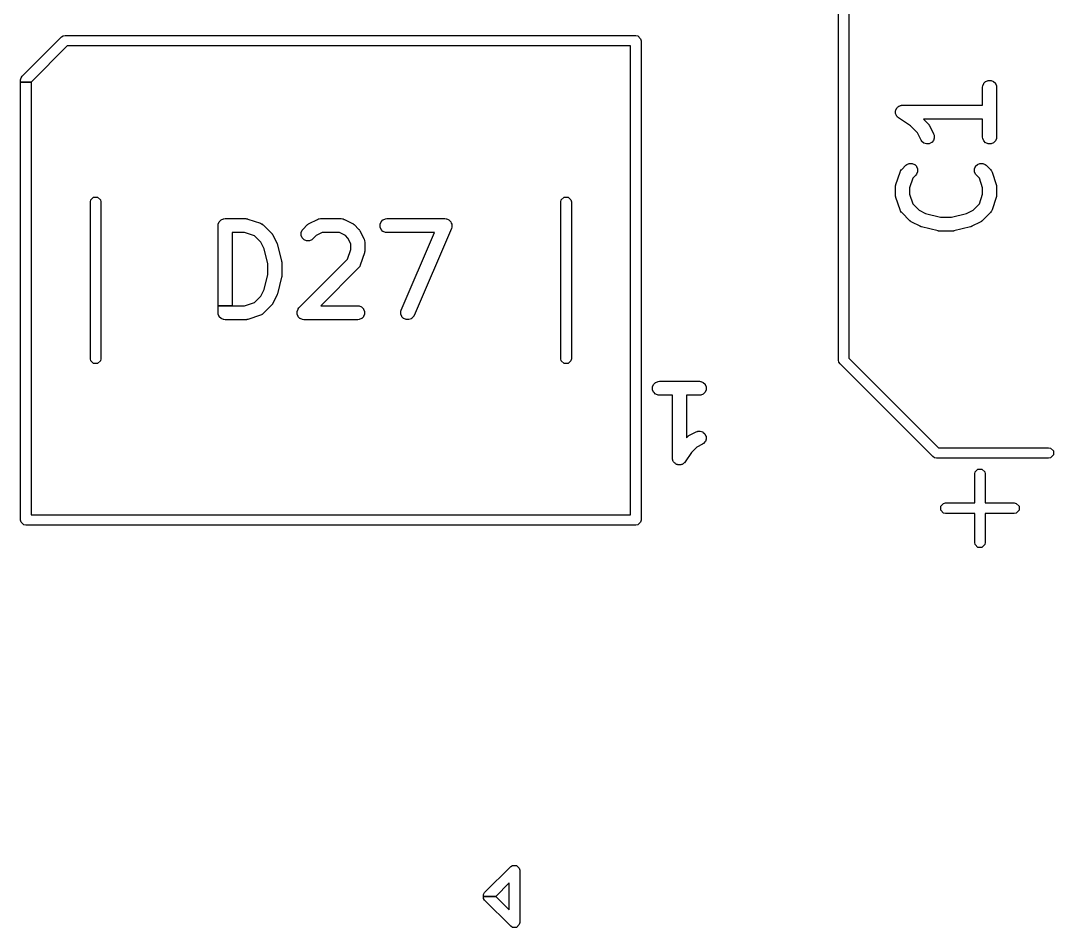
# Model space of a CAD drawing. Header units: millimetres. Extents: x 73 to 173, y -160 to -92.
# Drawn here: x 97.49 to 109.34, y -124.17 to -113.76 of the extents above; entities that cross this region are included whole.
import ezdxf

# ---------------------------------------------------------------- set-up
doc = ezdxf.new("R2010")
doc.units = ezdxf.units.MM
doc.layers.add('F.Silkscreen', color=41, linetype='CONTINUOUS', true_color=0xf2eda1)

msp = doc.modelspace()

# ---------------------------------------------------------------- linework, layer by layer
at = {"layer": 'F.Silkscreen', "linetype": 'CONTINUOUS'}
for p, q in [((106.8754, -117.659563), (106.8754, -111.904)), ((106.9954, -111.964), (106.9954, -117.63471)), ((97.506574, -114.401574), (97.956574, -113.951574)), ((97.956574, -113.951574), (97.976039, -113.938567)), ((97.976039, -113.938567), (97.999, -113.934)), ((97.999, -113.934), (104.549, -113.934)), ((104.549, -113.934), (104.571961, -113.938567)), ((104.571961, -113.938567), (104.604433, -113.971039)), ((104.604433, -113.971039), (104.609, -113.994)), ((104.609, -113.994), (104.609, -119.494)), ((98.023852, -114.054), (97.609, -114.468852)), ((104.489, -114.054), (98.023852, -114.054)), ((104.489, -119.434), (104.489, -114.054)), ((97.489, -114.444), (97.493567, -114.421039)), ((97.489, -114.468852), (97.489, -114.444)), ((97.489, -119.494), (97.489, -114.468852)), ((97.489, -114.468852), (97.609, -114.468852)), ((97.609, -114.468852), (97.489, -114.468852)), ((97.493567, -114.421039), (97.506574, -114.401574)), ((97.609, -114.468852), (97.609, -119.434)), ((108.531041, -114.51174), (108.54224, -114.484704)), ((108.54224, -114.484704), (108.543323, -114.483081)), ((108.543323, -114.483081), (108.564015, -114.462389)), ((108.564015, -114.462389), (108.565638, -114.461306)), ((108.565638, -114.461306), (108.592674, -114.450107)), ((108.592674, -114.450107), (108.594587, -114.449726)), ((108.594587, -114.449726), (108.623851, -114.449726)), ((108.623851, -114.449726), (108.625764, -114.450107)), ((108.625764, -114.450107), (108.6528, -114.461306)), ((108.6528, -114.461306), (108.654423, -114.462389)), ((108.654423, -114.462389), (108.675115, -114.483081)), ((108.675115, -114.483081), (108.676198, -114.484704)), ((108.676198, -114.484704), (108.687397, -114.51174)), ((108.529219, -114.528285), (108.529243, -114.527795)), ((108.529219, -114.733999), (108.529219, -114.528285)), ((108.529243, -114.527795), (108.530684, -114.513163)), ((108.530684, -114.513163), (108.531041, -114.51174)), ((108.687397, -114.51174), (108.687754, -114.513163)), ((108.687754, -114.513163), (108.689195, -114.527795)), ((108.689195, -114.527795), (108.689219, -114.528285)), ((108.689219, -114.528285), (108.689219, -115.099713)), ((107.529314, -114.813108), (107.53066, -114.806303)), ((107.529316, -114.815059), (107.529314, -114.813108)), ((107.53066, -114.821778), (107.529316, -114.815059)), ((107.53066, -114.799367), (107.531041, -114.797454)), ((107.53066, -114.806303), (107.53066, -114.799367)), ((107.53066, -114.828631), (107.53066, -114.821778)), ((107.53104, -114.830544), (107.53066, -114.828631)), ((107.533694, -114.836953), (107.53104, -114.830544)), ((107.531041, -114.797454), (107.533662, -114.791124)), ((107.533662, -114.791124), (107.534993, -114.7844)), ((107.535055, -114.843753), (107.533694, -114.836953)), ((107.534993, -114.7844), (107.535738, -114.782597)), ((107.535803, -114.845554), (107.535055, -114.843753)), ((107.535738, -114.782597), (107.539584, -114.776826)), ((107.539584, -114.776826), (107.54224, -114.770417)), ((107.54224, -114.770417), (107.543323, -114.768796)), ((107.543323, -114.768796), (107.548168, -114.76395)), ((107.548168, -114.76395), (107.551971, -114.758247)), ((107.551971, -114.758247), (107.553348, -114.756867)), ((107.553348, -114.756867), (107.559111, -114.753006)), ((107.559111, -114.753006), (107.564016, -114.748103)), ((107.564016, -114.748103), (107.565637, -114.74702)), ((107.565637, -114.74702), (107.571966, -114.744397)), ((107.571966, -114.744397), (107.577664, -114.740583)), ((107.577664, -114.740583), (107.579465, -114.739835)), ((107.579465, -114.739835), (107.586263, -114.738474)), ((107.586263, -114.738474), (107.592674, -114.73582)), ((107.592674, -114.73582), (107.594097, -114.735464)), ((107.594097, -114.735464), (107.608573, -114.734038)), ((107.608573, -114.734038), (107.608578, -114.73409)), ((107.608578, -114.73409), (107.608702, -114.73409)), ((107.608696, -114.734026), (107.608749, -114.734021)), ((107.608702, -114.73409), (107.608696, -114.734026)), ((107.608749, -114.734021), (107.609219, -114.733999)), ((107.609219, -114.733999), (108.529219, -114.733999)), ((107.539617, -114.85125), (107.535803, -114.845554)), ((107.54224, -114.857581), (107.539617, -114.85125)), ((107.543323, -114.859203), (107.54224, -114.857581)), ((107.54823, -114.86411), (107.543323, -114.859203)), ((107.552087, -114.869869), (107.54823, -114.86411)), ((107.553073, -114.870955), (107.552087, -114.869869)), ((107.564331, -114.880175), (107.553073, -114.870955)), ((107.564368, -114.880129), (107.564331, -114.880175)), ((107.564461, -114.880191), (107.564368, -114.880129)), ((107.564417, -114.880246), (107.564461, -114.880191)), ((107.56446, -114.880281), (107.564417, -114.880246)), ((107.564843, -114.880563), (107.56446, -114.880281)), ((107.701104, -114.971403), (107.564843, -114.880563)), ((108.529219, -114.893999), (107.849976, -114.893999)), ((107.849976, -114.893999), (107.903883, -114.947906)), ((107.903883, -114.947906), (107.904212, -114.94827)), ((107.904212, -114.94827), (107.908664, -114.953694)), ((107.908664, -114.953694), (107.909841, -114.954715)), ((107.909841, -114.954715), (107.910795, -114.955827)), ((107.910795, -114.955827), (107.912046, -114.957814)), ((107.912046, -114.957814), (107.91354, -114.959635)), ((107.91354, -114.959635), (107.914295, -114.960895)), ((107.914295, -114.960895), (107.914891, -114.962335)), ((107.914891, -114.962335), (107.918627, -114.96827)), ((108.529219, -115.099713), (108.529219, -114.893999)), ((107.781567, -115.051866), (107.701104, -114.971403)), ((107.823379, -115.13549), (107.781567, -115.051866)), ((107.918627, -114.96827), (107.918868, -114.968698)), ((107.918868, -114.968698), (107.966487, -115.063936)), ((107.966487, -115.063936), (107.966685, -115.064385)), ((107.966685, -115.064385), (107.97194, -115.078116)), ((107.97194, -115.078116), (107.972257, -115.079549)), ((107.972257, -115.079549), (107.974331, -115.108739)), ((107.823619, -115.135917), (107.823379, -115.13549)), ((107.831451, -115.14836), (107.823619, -115.135917)), ((107.832407, -115.149474), (107.831451, -115.14836)), ((107.854515, -115.168647), (107.832407, -115.149474)), ((107.85621, -115.169613), (107.854515, -115.168647)), ((107.883971, -115.178867), (107.85621, -115.169613)), ((107.885906, -115.179111), (107.883971, -115.178867)), ((107.915096, -115.177037), (107.885906, -115.179111)), ((107.916978, -115.176522), (107.915096, -115.177037)), ((107.943153, -115.163434), (107.916978, -115.176522)), ((107.944694, -115.162238), (107.943153, -115.163434)), ((107.963867, -115.140131), (107.944694, -115.162238)), ((107.964833, -115.138436), (107.963867, -115.140131)), ((107.974087, -115.110674), (107.964833, -115.138436)), ((107.974331, -115.108739), (107.974087, -115.110674)), ((108.529243, -115.100203), (108.529219, -115.099713)), ((108.530684, -115.114835), (108.529243, -115.100203)), ((108.531041, -115.116258), (108.530684, -115.114835)), ((108.54224, -115.143294), (108.531041, -115.116258)), ((108.543323, -115.144917), (108.54224, -115.143294)), ((108.564015, -115.165609), (108.543323, -115.144917)), ((108.565638, -115.166692), (108.564015, -115.165609)), ((108.592674, -115.177891), (108.565638, -115.166692)), ((108.594587, -115.178272), (108.592674, -115.177891)), ((108.623851, -115.178272), (108.594587, -115.178272)), ((108.625764, -115.177891), (108.623851, -115.178272)), ((108.6528, -115.166692), (108.625764, -115.177891)), ((108.654423, -115.165609), (108.6528, -115.166692)), ((108.675115, -115.144917), (108.654423, -115.165609)), ((108.676198, -115.143294), (108.675115, -115.144917)), ((108.687397, -115.116258), (108.676198, -115.143294)), ((108.687754, -115.114835), (108.687397, -115.116258)), ((108.689195, -115.100203), (108.687754, -115.114835)), ((108.689219, -115.099713), (108.689195, -115.100203)), ((107.600269, -115.471716), (107.647888, -115.424097)), ((107.647888, -115.424097), (107.648252, -115.423768)), ((107.648252, -115.423768), (107.659617, -115.414441)), ((107.659617, -115.414441), (107.660876, -115.413687)), ((107.660876, -115.413687), (107.687912, -115.402488)), ((107.687912, -115.402488), (107.689825, -115.402107)), ((107.689825, -115.402107), (107.719088, -115.402107)), ((107.719088, -115.402107), (107.721001, -115.402488)), ((107.721001, -115.402488), (107.748037, -115.413687)), ((107.748037, -115.413687), (107.74966, -115.41477)), ((107.74966, -115.41477), (107.770353, -115.435463)), ((107.770353, -115.435463), (107.771436, -115.437086)), ((108.447, -115.437086), (108.448083, -115.435463)), ((108.448083, -115.435463), (108.468776, -115.41477)), ((108.468776, -115.41477), (108.470399, -115.413687)), ((108.470399, -115.413687), (108.497435, -115.402488)), ((108.497435, -115.402488), (108.499348, -115.402107)), ((108.499348, -115.402107), (108.528611, -115.402107)), ((108.528611, -115.402107), (108.530524, -115.402488)), ((108.530524, -115.402488), (108.55756, -115.413686)), ((108.55756, -115.413686), (108.558819, -115.41444)), ((108.558819, -115.41444), (108.570184, -115.423767)), ((108.570184, -115.423767), (108.570547, -115.424096)), ((108.570547, -115.424096), (108.618167, -115.471715)), ((107.533325, -115.645844), (107.580944, -115.502987)), ((107.580944, -115.502987), (107.581121, -115.50253)), ((107.581121, -115.50253), (107.587115, -115.489105)), ((107.587115, -115.489105), (107.587903, -115.487868)), ((107.587903, -115.487868), (107.589137, -115.486444)), ((107.589137, -115.486444), (107.589859, -115.484703)), ((107.589859, -115.484703), (107.590613, -115.483445)), ((107.590613, -115.483445), (107.59994, -115.47208)), ((107.59994, -115.47208), (107.600269, -115.471716)), ((107.761025, -115.537235), (107.726759, -115.571499)), ((107.761355, -115.536871), (107.761025, -115.537235)), ((107.770682, -115.525506), (107.761355, -115.536871)), ((107.771436, -115.524247), (107.770682, -115.525506)), ((107.771436, -115.437086), (107.782635, -115.464122)), ((107.782635, -115.497211), (107.771436, -115.524247)), ((107.782635, -115.464122), (107.783016, -115.466035)), ((107.783016, -115.495298), (107.782635, -115.497211)), ((107.783016, -115.466035), (107.783016, -115.495298)), ((108.435421, -115.466035), (108.435802, -115.464122)), ((108.435421, -115.495298), (108.435421, -115.466035)), ((108.435802, -115.497211), (108.435421, -115.495298)), ((108.435802, -115.464122), (108.447, -115.437086)), ((108.447001, -115.524247), (108.435802, -115.497211)), ((108.447755, -115.525506), (108.447001, -115.524247)), ((108.457083, -115.536872), (108.447755, -115.525506)), ((108.457413, -115.537236), (108.457083, -115.536872)), ((108.491678, -115.5715), (108.457413, -115.537236)), ((108.618167, -115.471715), (108.618497, -115.472079)), ((108.618497, -115.472079), (108.627825, -115.483445)), ((108.627825, -115.483445), (108.62858, -115.484704)), ((108.62858, -115.484704), (108.6293, -115.486443)), ((108.6293, -115.486443), (108.630534, -115.487866)), ((108.630534, -115.487866), (108.631323, -115.489104)), ((108.631323, -115.489104), (108.637317, -115.50253)), ((108.637317, -115.50253), (108.637494, -115.502987)), ((108.637494, -115.502987), (108.685113, -115.645843)), ((107.529219, -115.671142), (107.529243, -115.670652)), ((107.529219, -115.76638), (107.529219, -115.671142)), ((107.529243, -115.670652), (107.52993, -115.663664)), ((107.529821, -115.662116), (107.529932, -115.660655)), ((107.52993, -115.663664), (107.529821, -115.662116)), ((107.529932, -115.660655), (107.530452, -115.658362)), ((107.530452, -115.658362), (107.530684, -115.656019)), ((107.530684, -115.656019), (107.53104, -115.654598)), ((107.53104, -115.654598), (107.531637, -115.653154)), ((107.531637, -115.653154), (107.533193, -115.646316)), ((107.533193, -115.646316), (107.533325, -115.645844)), ((107.726759, -115.571499), (107.689219, -115.684121)), ((108.529219, -115.684122), (108.491678, -115.5715)), ((108.685113, -115.645843), (108.685246, -115.646316)), ((108.685246, -115.646316), (108.6868, -115.653156)), ((108.6868, -115.653156), (108.687397, -115.654595)), ((108.687397, -115.654595), (108.687754, -115.65602)), ((108.687754, -115.65602), (108.687984, -115.658364)), ((108.687984, -115.658364), (108.688505, -115.660652)), ((108.688505, -115.660652), (108.688617, -115.662117)), ((108.688617, -115.662117), (108.688506, -115.663665)), ((108.688506, -115.663665), (108.689195, -115.670652)), ((108.689195, -115.670652), (108.689219, -115.671142)), ((108.689219, -115.671142), (108.689219, -115.76638)), ((98.293567, -115.821039), (98.326039, -115.788567)), ((98.326039, -115.788567), (98.371961, -115.788567)), ((98.371961, -115.788567), (98.404433, -115.821039)), ((103.693567, -115.821039), (103.726039, -115.788567)), ((103.726039, -115.788567), (103.771961, -115.788567)), ((103.771961, -115.788567), (103.804433, -115.821039)), ((107.529243, -115.76687), (107.529219, -115.76638)), ((107.52993, -115.773856), (107.529243, -115.76687)), ((107.529821, -115.775406), (107.52993, -115.773856)), ((107.529932, -115.776868), (107.529821, -115.775406)), ((107.530452, -115.77916), (107.529932, -115.776868)), ((107.530684, -115.781503), (107.530452, -115.77916)), ((107.53104, -115.782925), (107.530684, -115.781503)), ((107.531637, -115.784369), (107.53104, -115.782925)), ((107.533193, -115.791206), (107.531637, -115.784369)), ((107.533325, -115.791678), (107.533193, -115.791206)), ((107.580944, -115.934535), (107.533325, -115.791678)), ((107.689219, -115.684121), (107.689219, -115.753399)), ((107.689219, -115.753399), (107.726759, -115.86602)), ((108.491679, -115.866018), (108.529219, -115.753399)), ((108.529219, -115.753399), (108.529219, -115.684122)), ((108.685113, -115.791679), (108.637494, -115.934535)), ((108.685246, -115.791206), (108.685113, -115.791679)), ((108.6868, -115.784366), (108.685246, -115.791206)), ((108.687397, -115.782928), (108.6868, -115.784366)), ((108.687754, -115.781501), (108.687397, -115.782928)), ((108.687984, -115.779157), (108.687754, -115.781501)), ((108.688505, -115.77687), (108.687984, -115.779157)), ((108.688617, -115.775405), (108.688505, -115.77687)), ((108.689195, -115.76687), (108.688506, -115.773855)), ((108.688506, -115.773855), (108.688617, -115.775405)), ((108.689219, -115.76638), (108.689195, -115.76687)), ((98.289, -115.844), (98.293567, -115.821039)), ((98.289, -117.644), (98.289, -115.844)), ((98.404433, -115.821039), (98.409, -115.844)), ((98.409, -115.844), (98.409, -117.644)), ((103.689, -115.844), (103.693567, -115.821039)), ((103.689, -117.644), (103.689, -115.844)), ((103.804433, -115.821039), (103.809, -115.844)), ((103.809, -115.844), (103.809, -117.644)), ((107.726759, -115.86602), (107.799466, -115.938727)), ((108.41897, -115.938727), (108.491679, -115.866018)), ((107.581121, -115.934992), (107.580944, -115.934535)), ((107.587115, -115.948417), (107.581121, -115.934992)), ((107.587904, -115.949655), (107.587115, -115.948417)), ((107.589137, -115.951076), (107.587904, -115.949655)), ((107.589859, -115.952819), (107.589137, -115.951076)), ((107.590613, -115.954077), (107.589859, -115.952819)), ((107.59994, -115.965442), (107.590613, -115.954077)), ((107.600269, -115.965806), (107.59994, -115.965442)), ((107.695507, -116.061044), (107.600269, -115.965806)), ((107.799466, -115.938727), (107.875232, -115.97661)), ((107.875232, -115.97661), (108.047641, -116.019713)), ((108.047641, -116.019713), (108.170796, -116.019713)), ((108.170796, -116.019713), (108.343203, -115.97661)), ((108.343203, -115.97661), (108.41897, -115.938727)), ((108.618169, -115.965806), (108.52293, -116.061044)), ((108.618498, -115.965442), (108.618169, -115.965806)), ((108.627826, -115.954077), (108.618498, -115.965442)), ((108.628581, -115.952817), (108.627826, -115.954077)), ((108.629301, -115.951076), (108.628581, -115.952817)), ((108.630533, -115.949657), (108.629301, -115.951076)), ((108.631323, -115.948418), (108.630533, -115.949657)), ((108.637317, -115.934992), (108.631323, -115.948418)), ((108.637494, -115.934535), (108.637317, -115.934992)), ((99.754714, -116.115992), (99.754738, -116.115502)), ((99.754714, -117.035992), (99.754714, -116.115992)), ((99.754738, -116.115502), (99.756179, -116.10087)), ((99.756179, -116.10087), (99.756536, -116.099447)), ((99.756536, -116.099447), (99.767735, -116.072411)), ((99.767735, -116.072411), (99.768818, -116.070788)), ((99.768818, -116.070788), (99.78951, -116.050096)), ((99.78951, -116.050096), (99.791133, -116.049013)), ((99.791133, -116.049013), (99.818169, -116.037814)), ((99.818169, -116.037814), (99.819592, -116.037457)), ((99.819592, -116.037457), (99.834224, -116.036016)), ((99.834224, -116.036016), (99.834714, -116.035992)), ((99.834714, -116.035992), (100.072809, -116.035992)), ((100.072809, -116.035992), (100.073299, -116.036016)), ((100.073299, -116.036016), (100.080285, -116.036703)), ((100.080285, -116.036703), (100.081835, -116.036594)), ((100.081835, -116.036594), (100.083297, -116.036705)), ((100.083297, -116.036705), (100.085589, -116.037225)), ((100.085589, -116.037225), (100.087932, -116.037457)), ((100.087932, -116.037457), (100.089354, -116.037813)), ((100.089354, -116.037813), (100.090798, -116.03841)), ((100.090798, -116.03841), (100.097635, -116.039966)), ((100.097635, -116.039966), (100.098107, -116.040098)), ((100.098107, -116.040098), (100.240964, -116.087717)), ((100.240964, -116.087717), (100.241421, -116.087894)), ((100.241421, -116.087894), (100.254846, -116.093888)), ((100.254846, -116.093888), (100.256084, -116.094677)), ((100.256084, -116.094677), (100.257505, -116.09591)), ((100.257505, -116.09591), (100.259248, -116.096632)), ((100.259248, -116.096632), (100.260506, -116.097386)), ((100.260506, -116.097386), (100.271871, -116.106713)), ((100.271871, -116.106713), (100.272235, -116.107042)), ((100.272235, -116.107042), (100.367473, -116.20228)), ((100.730526, -116.154661), (100.778145, -116.107042)), ((100.778145, -116.107042), (100.778509, -116.106713)), ((100.778509, -116.106713), (100.783932, -116.102261)), ((100.783932, -116.102261), (100.784954, -116.101084)), ((100.784954, -116.101084), (100.786066, -116.10013)), ((100.786066, -116.10013), (100.788058, -116.098875)), ((100.788058, -116.098875), (100.789874, -116.097386)), ((100.789874, -116.097386), (100.79113, -116.096633)), ((100.79113, -116.096633), (100.792564, -116.096037)), ((100.792564, -116.096037), (100.79851, -116.092297)), ((100.79851, -116.092297), (100.798937, -116.092057)), ((100.798937, -116.092057), (100.894175, -116.044438)), ((100.894175, -116.044438), (100.894624, -116.04424)), ((100.894624, -116.04424), (100.908355, -116.038985)), ((100.908355, -116.038985), (100.909786, -116.038668)), ((100.909786, -116.038668), (100.911666, -116.038533)), ((100.911666, -116.038533), (100.913408, -116.037813)), ((100.913408, -116.037813), (100.91483, -116.037457)), ((100.91483, -116.037457), (100.929462, -116.036016)), ((100.929462, -116.036016), (100.929952, -116.035992)), ((100.929952, -116.035992), (101.168047, -116.035992)), ((101.168047, -116.035992), (101.168537, -116.036016)), ((101.168537, -116.036016), (101.183169, -116.037457)), ((101.183169, -116.037457), (101.184592, -116.037814)), ((101.184592, -116.037814), (101.186331, -116.038534)), ((101.186331, -116.038534), (101.18821, -116.038668)), ((101.18821, -116.038668), (101.189643, -116.038985)), ((101.189643, -116.038985), (101.203375, -116.04424)), ((101.203375, -116.04424), (101.203824, -116.044438)), ((101.203824, -116.044438), (101.299062, -116.092057)), ((101.299062, -116.092057), (101.299489, -116.092297)), ((101.299489, -116.092297), (101.30543, -116.096035)), ((101.30543, -116.096035), (101.306868, -116.096632)), ((101.306868, -116.096632), (101.308126, -116.097387)), ((101.308126, -116.097387), (101.309936, -116.098873)), ((101.309936, -116.098873), (101.311932, -116.100129)), ((101.311932, -116.100129), (101.313047, -116.101085)), ((101.313047, -116.101085), (101.31407, -116.102265)), ((101.31407, -116.102265), (101.31949, -116.106713)), ((101.31949, -116.106713), (101.319854, -116.107042)), ((101.319854, -116.107042), (101.367473, -116.154661)), ((101.613298, -116.10136), (101.613679, -116.099447)), ((101.613298, -116.130624), (101.613298, -116.10136)), ((101.613679, -116.132537), (101.613298, -116.130624)), ((101.613679, -116.099447), (101.624878, -116.072411)), ((101.624878, -116.159573), (101.613679, -116.132537)), ((101.624878, -116.072411), (101.625961, -116.070788)), ((101.625961, -116.070788), (101.646653, -116.050096)), ((101.646653, -116.050096), (101.648276, -116.049013)), ((101.648276, -116.049013), (101.675312, -116.037814)), ((101.675312, -116.037814), (101.676735, -116.037457)), ((101.676735, -116.037457), (101.691367, -116.036016)), ((101.691367, -116.036016), (101.691857, -116.035992)), ((101.691857, -116.035992), (102.358523, -116.035992)), ((102.432055, -116.147506), (102.003484, -117.147506)), ((102.358523, -116.035992), (102.359013, -116.036016)), ((102.359013, -116.036016), (102.373645, -116.037457)), ((102.373645, -116.037457), (102.375067, -116.037813)), ((102.375067, -116.037813), (102.375096, -116.037825)), ((102.375096, -116.037825), (102.37602, -116.038021)), ((102.37602, -116.038021), (102.389026, -116.043595)), ((102.389026, -116.043595), (102.402105, -116.049013)), ((102.402105, -116.049013), (102.402888, -116.049536)), ((102.402888, -116.049536), (102.402923, -116.049551)), ((102.402923, -116.049551), (102.403336, -116.049835)), ((102.403336, -116.049835), (102.403727, -116.050096)), ((102.403727, -116.050096), (102.403751, -116.05012)), ((102.403751, -116.05012), (102.404526, -116.050653)), ((102.404526, -116.050653), (102.414378, -116.060748)), ((102.414378, -116.060748), (102.414379, -116.060748)), ((102.414379, -116.060748), (102.424419, -116.070788)), ((102.424419, -116.070788), (102.424943, -116.071574)), ((102.424943, -116.071574), (102.424965, -116.071596)), ((102.424965, -116.071596), (102.425224, -116.071994)), ((102.425224, -116.071994), (102.425503, -116.072412)), ((102.425503, -116.072412), (102.425515, -116.072441)), ((102.425515, -116.072441), (102.426029, -116.073231)), ((102.426029, -116.073231), (102.431296, -116.086399)), ((102.431296, -116.086399), (102.436701, -116.099447)), ((102.432226, -116.147046), (102.432055, -116.147506)), ((102.436665, -116.13303), (102.432226, -116.147046)), ((102.436898, -116.131574), (102.436665, -116.13303)), ((102.436701, -116.099447), (102.436884, -116.10037)), ((102.436884, -116.10037), (102.436898, -116.100403)), ((102.436898, -116.100403), (102.436993, -116.100917)), ((102.437082, -116.130624), (102.436898, -116.131543)), ((102.436898, -116.131543), (102.436898, -116.131574)), ((102.436993, -116.100917), (102.437082, -116.10136)), ((102.437082, -116.10136), (102.437082, -116.10139)), ((102.437082, -116.10139), (102.437255, -116.102319)), ((102.437255, -116.102319), (102.437082, -116.116499)), ((102.437082, -116.116499), (102.437082, -116.130624)), ((107.695871, -116.061373), (107.695507, -116.061044)), ((107.701295, -116.065825), (107.695871, -116.061373)), ((107.702316, -116.067002), (107.701295, -116.065825)), ((107.703428, -116.067956), (107.702316, -116.067002)), ((107.705415, -116.069207), (107.703428, -116.067956)), ((107.707236, -116.070701), (107.705415, -116.069207)), ((107.708496, -116.071456), (107.707236, -116.070701)), ((107.709936, -116.072052), (107.708496, -116.071456)), ((107.715871, -116.075788), (107.709936, -116.072052)), ((107.716299, -116.076029), (107.715871, -116.075788)), ((107.811537, -116.123648), (107.716299, -116.076029)), ((107.811986, -116.123846), (107.811537, -116.123648)), ((107.812572, -116.12407), (107.811986, -116.123846)), ((107.813596, -116.124617), (107.812572, -116.12407)), ((107.819685, -116.126792), (107.813596, -116.124617)), ((107.825717, -116.129101), (107.819685, -116.126792)), ((107.82685, -116.129352), (107.825717, -116.129101)), ((107.827441, -116.129563), (107.82685, -116.129352)), ((107.827911, -116.129706), (107.827441, -116.129563)), ((108.018387, -116.177325), (107.827911, -116.129706)), ((108.390526, -116.129706), (108.20005, -116.177325)), ((108.390997, -116.129563), (108.390526, -116.129706)), ((108.391588, -116.129351), (108.390997, -116.129563)), ((108.39272, -116.129101), (108.391588, -116.129351)), ((108.398756, -116.12679), (108.39272, -116.129101)), ((108.404841, -116.124617), (108.398756, -116.12679)), ((108.405864, -116.124069), (108.404841, -116.124617)), ((108.406449, -116.123846), (108.405864, -116.124069)), ((108.4069, -116.123648), (108.406449, -116.123846)), ((108.502138, -116.076029), (108.4069, -116.123648)), ((108.502566, -116.075788), (108.502138, -116.076029)), ((108.508503, -116.072049), (108.502566, -116.075788)), ((108.509939, -116.071456), (108.508503, -116.072049)), ((108.511201, -116.0707), (108.509939, -116.071456)), ((108.513016, -116.069208), (108.511201, -116.0707)), ((108.515007, -116.067957), (108.513016, -116.069208)), ((108.516124, -116.066999), (108.515007, -116.067957)), ((108.517144, -116.065821), (108.516124, -116.066999)), ((108.522566, -116.061373), (108.517144, -116.065821)), ((108.52293, -116.061044), (108.522566, -116.061373)), ((100.059829, -116.195992), (99.914714, -116.195992)), ((99.914714, -116.195992), (99.914714, -117.035992)), ((100.172449, -116.233532), (100.059829, -116.195992)), ((100.245156, -116.306239), (100.172449, -116.233532)), ((100.367473, -116.20228), (100.367802, -116.202644)), ((100.367802, -116.202644), (100.372254, -116.208068)), ((100.372254, -116.208068), (100.373431, -116.209089)), ((100.373431, -116.209089), (100.374385, -116.210201)), ((100.374385, -116.210201), (100.375636, -116.212188)), ((100.375636, -116.212188), (100.37713, -116.214009)), ((100.37713, -116.214009), (100.377885, -116.215269)), ((100.377885, -116.215269), (100.378481, -116.216709)), ((100.378481, -116.216709), (100.382217, -116.222644)), ((100.382217, -116.222644), (100.382458, -116.223072)), ((100.382458, -116.223072), (100.430077, -116.31831)), ((100.708536, -116.196599), (100.708917, -116.194686)), ((100.708536, -116.225861), (100.708536, -116.196599)), ((100.708917, -116.227774), (100.708536, -116.225861)), ((100.708917, -116.194686), (100.720116, -116.167649)), ((100.720116, -116.254811), (100.708917, -116.227774)), ((100.720116, -116.167649), (100.72087, -116.16639)), ((100.721199, -116.256434), (100.720116, -116.254811)), ((100.72087, -116.16639), (100.730197, -116.155025)), ((100.741891, -116.277126), (100.721199, -116.256434)), ((100.730197, -116.155025), (100.730526, -116.154661)), ((100.882105, -116.229358), (100.843664, -116.267799)), ((100.948837, -116.195992), (100.882105, -116.229358)), ((101.149162, -116.195992), (100.948837, -116.195992)), ((101.215894, -116.229358), (101.149162, -116.195992)), ((101.245157, -116.258621), (101.215894, -116.229358)), ((101.278523, -116.325353), (101.245157, -116.258621)), ((101.367473, -116.154661), (101.367802, -116.155025)), ((101.367802, -116.155025), (101.372251, -116.160447)), ((101.372251, -116.160447), (101.37343, -116.161469)), ((101.37343, -116.161469), (101.374386, -116.162584)), ((101.374386, -116.162584), (101.375638, -116.164574)), ((101.375638, -116.164574), (101.377128, -116.166389)), ((101.377128, -116.166389), (101.377883, -116.167648)), ((101.377883, -116.167648), (101.378477, -116.169082)), ((101.378477, -116.169082), (101.382218, -116.175026)), ((101.382218, -116.175026), (101.382458, -116.175453)), ((101.382458, -116.175453), (101.430077, -116.270691)), ((101.625961, -116.161196), (101.624878, -116.159573)), ((101.646653, -116.181888), (101.625961, -116.161196)), ((101.648276, -116.182971), (101.646653, -116.181888)), ((101.675312, -116.19417), (101.648276, -116.182971)), ((101.676735, -116.194527), (101.675312, -116.19417)), ((101.691367, -116.195968), (101.676735, -116.194527)), ((101.691857, -116.195992), (101.691367, -116.195968)), ((102.237199, -116.195992), (101.691857, -116.195992)), ((101.85642, -117.084478), (102.237199, -116.195992)), ((108.018869, -116.17742), (108.018387, -116.177325)), ((108.020792, -116.177704), (108.018869, -116.17742)), ((108.021246, -116.177892), (108.020792, -116.177704)), ((108.022669, -116.178248), (108.021246, -116.177892)), ((108.02806, -116.178778), (108.022669, -116.178248)), ((108.033412, -116.17957), (108.02806, -116.178778)), ((108.034882, -116.179569), (108.033412, -116.17957)), ((108.035359, -116.179497), (108.034882, -116.179569)), ((108.037299, -116.179689), (108.035359, -116.179497)), ((108.03779, -116.179713), (108.037299, -116.179689)), ((108.180647, -116.179713), (108.03779, -116.179713)), ((108.181138, -116.179689), (108.180647, -116.179713)), ((108.183077, -116.179497), (108.181138, -116.179689)), ((108.183556, -116.179569), (108.183077, -116.179497)), ((108.185025, -116.17957), (108.183556, -116.179569)), ((108.190375, -116.178778), (108.185025, -116.17957)), ((108.195768, -116.178248), (108.190375, -116.178778)), ((108.197193, -116.177891), (108.195768, -116.178248)), ((108.197643, -116.177704), (108.197193, -116.177891)), ((108.199568, -116.17742), (108.197643, -116.177704)), ((108.20005, -116.177325), (108.199568, -116.17742)), ((100.283039, -116.382005), (100.245156, -116.306239)), ((100.326142, -116.554414), (100.283039, -116.382005)), ((100.430077, -116.31831), (100.430275, -116.318759)), ((100.430275, -116.318759), (100.430499, -116.319345)), ((100.430499, -116.319345), (100.431046, -116.320369)), ((100.431046, -116.320369), (100.433221, -116.326458)), ((100.433221, -116.326458), (100.43553, -116.33249)), ((100.43553, -116.33249), (100.435781, -116.333623)), ((100.435781, -116.333623), (100.435992, -116.334214)), ((100.435992, -116.334214), (100.436135, -116.334684)), ((100.436135, -116.334684), (100.483754, -116.52516)), ((100.743514, -116.278209), (100.741891, -116.277126)), ((100.770551, -116.289408), (100.743514, -116.278209)), ((100.772464, -116.289789), (100.770551, -116.289408)), ((100.801726, -116.289789), (100.772464, -116.289789)), ((100.803639, -116.289408), (100.801726, -116.289789)), ((100.830676, -116.278209), (100.803639, -116.289408)), ((100.831935, -116.277455), (100.830676, -116.278209)), ((100.8433, -116.268128), (100.831935, -116.277455)), ((100.843664, -116.267799), (100.8433, -116.268128)), ((101.278523, -116.388725), (101.278523, -116.325353)), ((101.430077, -116.270691), (101.430275, -116.27114)), ((101.430275, -116.27114), (101.43553, -116.284871)), ((101.43553, -116.284871), (101.435847, -116.286304)), ((101.435847, -116.286304), (101.43598, -116.288183)), ((101.43598, -116.288183), (101.436701, -116.289923)), ((101.436701, -116.289923), (101.437058, -116.291346)), ((101.437058, -116.291346), (101.438499, -116.305978)), ((101.438499, -116.305978), (101.438523, -116.306468)), ((101.438523, -116.306468), (101.438523, -116.401706)), ((100.682907, -117.059423), (101.240982, -116.501345)), ((101.240982, -116.501345), (101.278523, -116.388725)), ((101.434417, -116.427005), (101.386798, -116.569861)), ((101.43455, -116.426532), (101.434417, -116.427005)), ((101.436104, -116.419692), (101.43455, -116.426532)), ((101.436701, -116.418254), (101.436104, -116.419692)), ((101.437058, -116.416827), (101.436701, -116.418254)), ((101.437288, -116.414483), (101.437058, -116.416827)), ((101.437809, -116.412196), (101.437288, -116.414483)), ((101.437921, -116.410731), (101.437809, -116.412196)), ((101.438499, -116.402196), (101.43781, -116.409181)), ((101.43781, -116.409181), (101.437921, -116.410731)), ((101.438523, -116.401706), (101.438499, -116.402196)), ((100.326142, -116.677568), (100.326142, -116.554414)), ((100.483754, -116.52516), (100.483849, -116.525642)), ((100.483849, -116.525642), (100.484133, -116.527565)), ((100.484133, -116.527565), (100.484321, -116.528019)), ((100.484321, -116.528019), (100.484677, -116.529442)), ((100.484677, -116.529442), (100.485207, -116.534833)), ((100.485207, -116.534833), (100.485999, -116.540185)), ((100.485998, -116.541655), (100.485926, -116.542132)), ((100.485926, -116.542132), (100.486118, -116.544072)), ((100.485999, -116.540185), (100.485998, -116.541655)), ((100.486118, -116.544072), (100.486142, -116.544563)), ((100.486142, -116.544563), (100.486142, -116.68742)), ((101.367473, -116.601132), (100.932614, -117.035992)), ((101.367802, -116.600768), (101.367473, -116.601132)), ((101.37713, -116.589403), (101.367802, -116.600768)), ((101.377885, -116.588143), (101.37713, -116.589403)), ((101.378605, -116.586402), (101.377885, -116.588143)), ((101.379837, -116.584983), (101.378605, -116.586402)), ((101.380627, -116.583744), (101.379837, -116.584983)), ((101.386621, -116.570318), (101.380627, -116.583744)), ((101.386798, -116.569861), (101.386621, -116.570318)), ((100.283039, -116.849976), (100.326142, -116.677568)), ((100.483754, -116.706823), (100.436135, -116.897299)), ((100.483849, -116.706341), (100.483754, -116.706823)), ((100.484133, -116.704416), (100.483849, -116.706341)), ((100.48432, -116.703966), (100.484133, -116.704416)), ((100.484677, -116.702541), (100.48432, -116.703966)), ((100.485207, -116.697148), (100.484677, -116.702541)), ((100.485999, -116.691798), (100.485207, -116.697148)), ((100.486118, -116.687911), (100.485926, -116.68985)), ((100.485926, -116.68985), (100.485998, -116.690329)), ((100.485998, -116.690329), (100.485999, -116.691798)), ((100.486142, -116.68742), (100.486118, -116.687911)), ((100.245156, -116.925743), (100.283039, -116.849976)), ((100.172448, -116.998451), (100.245156, -116.925743)), ((100.430077, -116.913673), (100.382458, -117.008911)), ((100.430275, -116.913222), (100.430077, -116.913673)), ((100.430498, -116.912637), (100.430275, -116.913222)), ((100.431046, -116.911614), (100.430498, -116.912637)), ((100.433216, -116.905538), (100.431046, -116.911614)), ((100.43553, -116.899494), (100.433216, -116.905538)), ((100.43578, -116.898361), (100.43553, -116.899494)), ((100.435992, -116.89777), (100.43578, -116.898361)), ((100.436135, -116.897299), (100.435992, -116.89777)), ((99.754714, -117.115992), (99.754714, -117.035992)), ((99.754714, -117.035992), (99.914714, -117.035992)), ((99.914714, -117.035992), (99.754714, -117.035992)), ((99.914714, -117.035992), (100.059829, -117.035992)), ((100.059829, -117.035992), (100.172448, -116.998451)), ((100.367474, -117.029702), (100.272235, -117.124942)), ((100.367803, -117.029338), (100.367474, -117.029702)), ((100.37225, -117.023917), (100.367803, -117.029338)), ((100.373428, -117.022897), (100.37225, -117.023917)), ((100.374386, -117.02178), (100.373428, -117.022897)), ((100.375637, -117.019789), (100.374386, -117.02178)), ((100.377129, -117.017974), (100.375637, -117.019789)), ((100.377885, -117.016712), (100.377129, -117.017974)), ((100.378478, -117.015276), (100.377885, -117.016712)), ((100.382217, -117.009339), (100.378478, -117.015276)), ((100.382458, -117.008911), (100.382217, -117.009339)), ((100.661298, -117.099447), (100.672497, -117.072411)), ((100.672497, -117.072411), (100.673251, -117.071152)), ((100.673251, -117.071152), (100.682578, -117.059787)), ((100.682578, -117.059787), (100.682907, -117.059423)), ((100.932614, -117.035992), (101.358523, -117.035992)), ((101.358523, -117.035992), (101.359013, -117.036016)), ((101.359013, -117.036016), (101.373645, -117.037457)), ((101.373645, -117.037457), (101.375068, -117.037814)), ((101.375068, -117.037814), (101.402104, -117.049013)), ((101.402104, -117.049013), (101.403727, -117.050096)), ((101.403727, -117.050096), (101.424419, -117.070788)), ((101.424419, -117.070788), (101.425502, -117.072411)), ((101.425502, -117.072411), (101.436701, -117.099447)), ((101.85181, -117.098955), (101.856249, -117.084938)), ((101.856249, -117.084938), (101.85642, -117.084478)), ((99.754738, -117.116482), (99.754714, -117.115992)), ((99.756179, -117.131114), (99.754738, -117.116482)), ((99.756536, -117.132537), (99.756179, -117.131114)), ((99.767735, -117.159573), (99.756536, -117.132537)), ((99.768818, -117.161196), (99.767735, -117.159573)), ((99.78951, -117.181888), (99.768818, -117.161196)), ((99.791133, -117.182971), (99.78951, -117.181888)), ((99.818169, -117.19417), (99.791133, -117.182971)), ((99.819592, -117.194527), (99.818169, -117.19417)), ((99.834224, -117.195968), (99.819592, -117.194527)), ((99.834714, -117.195992), (99.834224, -117.195968)), ((100.072809, -117.195992), (99.834714, -117.195992)), ((100.0733, -117.195968), (100.072809, -117.195992)), ((100.080284, -117.195279), (100.0733, -117.195968)), ((100.081833, -117.19539), (100.080284, -117.195279)), ((100.083298, -117.195278), (100.081833, -117.19539)), ((100.085585, -117.194757), (100.083298, -117.195278)), ((100.08793, -117.194527), (100.085585, -117.194757)), ((100.089356, -117.19417), (100.08793, -117.194527)), ((100.090794, -117.193573), (100.089356, -117.19417)), ((100.097634, -117.192019), (100.090794, -117.193573)), ((100.098107, -117.191886), (100.097634, -117.192019)), ((100.240964, -117.144267), (100.098107, -117.191886)), ((100.241421, -117.14409), (100.240964, -117.144267)), ((100.254846, -117.138096), (100.241421, -117.14409)), ((100.256085, -117.137306), (100.254846, -117.138096)), ((100.257505, -117.136073), (100.256085, -117.137306)), ((100.259246, -117.135353), (100.257505, -117.136073)), ((100.260506, -117.134598), (100.259246, -117.135353)), ((100.271871, -117.125271), (100.260506, -117.134598)), ((100.272235, -117.124942), (100.271871, -117.125271)), ((100.660917, -117.10136), (100.661298, -117.099447)), ((100.660917, -117.130624), (100.660917, -117.10136)), ((100.661298, -117.132537), (100.660917, -117.130624)), ((100.672497, -117.159573), (100.661298, -117.132537)), ((100.67358, -117.161196), (100.672497, -117.159573)), ((100.694272, -117.181888), (100.67358, -117.161196)), ((100.695895, -117.182971), (100.694272, -117.181888)), ((100.722931, -117.19417), (100.695895, -117.182971)), ((100.724354, -117.194527), (100.722931, -117.19417)), ((100.738986, -117.195968), (100.724354, -117.194527)), ((100.739476, -117.195992), (100.738986, -117.195968)), ((101.358523, -117.195992), (100.739476, -117.195992)), ((101.359013, -117.195968), (101.358523, -117.195992)), ((101.373645, -117.194527), (101.359013, -117.195968)), ((101.375068, -117.19417), (101.373645, -117.194527)), ((101.402104, -117.182971), (101.375068, -117.19417)), ((101.403727, -117.181888), (101.402104, -117.182971)), ((101.424419, -117.161196), (101.403727, -117.181888)), ((101.425502, -117.159573), (101.424419, -117.161196)), ((101.436701, -117.132537), (101.425502, -117.159573)), ((101.436701, -117.099447), (101.437082, -117.10136)), ((101.437082, -117.130624), (101.436701, -117.132537)), ((101.437082, -117.10136), (101.437082, -117.130624)), ((101.85122, -117.129665), (101.851577, -117.100404)), ((101.851578, -117.131583), (101.85122, -117.129665)), ((101.851577, -117.100404), (101.85181, -117.098955)), ((101.862446, -117.158753), (101.851578, -117.131583)), ((101.86351, -117.160388), (101.862446, -117.158753)), ((101.883949, -117.181332), (101.86351, -117.160388)), ((101.885558, -117.182436), (101.883949, -117.181332)), ((101.912456, -117.193963), (101.885558, -117.182436)), ((101.914364, -117.194367), (101.912456, -117.193963)), ((101.943625, -117.194724), (101.914364, -117.194367)), ((101.945543, -117.194366), (101.943625, -117.194724)), ((101.972713, -117.183498), (101.945543, -117.194366)), ((101.974348, -117.182434), (101.972713, -117.183498)), ((101.995292, -117.161995), (101.974348, -117.182434)), ((101.996181, -117.160827), (101.995292, -117.161995)), ((102.003269, -117.147946), (101.996181, -117.160827)), ((102.003484, -117.147506), (102.003269, -117.147946)), ((98.293567, -117.666961), (98.289, -117.644)), ((98.326039, -117.699433), (98.293567, -117.666961)), ((98.404433, -117.666961), (98.371961, -117.699433)), ((98.409, -117.644), (98.404433, -117.666961)), ((103.693567, -117.666961), (103.689, -117.644)), ((103.726039, -117.699433), (103.693567, -117.666961)), ((103.804433, -117.666961), (103.771961, -117.699433)), ((103.809, -117.644), (103.804433, -117.666961)), ((106.879967, -117.682524), (106.8754, -117.659563)), ((106.892974, -117.701989), (106.879967, -117.682524)), ((106.9954, -117.63471), (108.02469, -118.664)), ((98.371961, -117.699433), (98.326039, -117.699433)), ((103.771961, -117.699433), (103.726039, -117.699433)), ((107.95741, -118.766426), (106.892974, -117.701989)), ((104.754532, -117.9365), (104.775224, -117.915808)), ((104.775224, -117.915808), (104.776847, -117.914725)), ((104.776847, -117.914725), (104.803883, -117.903526)), ((104.803883, -117.903526), (104.805306, -117.903169)), ((104.805306, -117.903169), (104.819938, -117.901728)), ((104.819938, -117.901728), (104.820428, -117.901704)), ((104.820428, -117.901704), (105.277571, -117.901704)), ((105.277571, -117.901704), (105.278061, -117.901728)), ((105.278061, -117.901728), (105.292693, -117.903169)), ((105.292693, -117.903169), (105.294116, -117.903526)), ((105.294116, -117.903526), (105.321152, -117.914725)), ((105.321152, -117.914725), (105.322775, -117.915808)), ((105.322775, -117.915808), (105.343467, -117.9365)), ((104.741869, -117.967072), (104.74225, -117.965159)), ((104.741869, -117.996336), (104.741869, -117.967072)), ((104.74225, -117.998249), (104.741869, -117.996336)), ((104.74225, -117.965159), (104.753449, -117.938123)), ((104.753449, -118.025285), (104.74225, -117.998249)), ((104.753449, -117.938123), (104.754532, -117.9365)), ((104.754532, -118.026908), (104.753449, -118.025285)), ((104.775224, -118.0476), (104.754532, -118.026908)), ((105.343467, -118.026908), (105.322775, -118.0476)), ((105.343467, -117.9365), (105.34455, -117.938123)), ((105.34455, -118.025285), (105.343467, -118.026908)), ((105.34455, -117.938123), (105.355749, -117.965159)), ((105.355749, -117.998249), (105.34455, -118.025285)), ((105.355749, -117.965159), (105.35613, -117.967072)), ((105.35613, -117.996336), (105.355749, -117.998249)), ((105.35613, -117.967072), (105.35613, -117.996336)), ((104.776847, -118.048683), (104.775224, -118.0476)), ((104.803883, -118.059882), (104.776847, -118.048683)), ((104.805306, -118.060239), (104.803883, -118.059882)), ((104.819938, -118.06168), (104.805306, -118.060239)), ((104.820428, -118.061704), (104.819938, -118.06168)), ((104.968999, -118.061704), (104.820428, -118.061704)), ((104.968999, -118.781704), (104.968999, -118.061704)), ((105.277571, -118.061704), (105.128999, -118.061704)), ((105.128999, -118.061704), (105.128999, -118.550471)), ((105.278061, -118.06168), (105.277571, -118.061704)), ((105.292693, -118.060239), (105.278061, -118.06168)), ((105.294116, -118.059882), (105.292693, -118.060239)), ((105.321152, -118.048683), (105.294116, -118.059882)), ((105.322775, -118.0476), (105.321152, -118.048683)), ((105.165603, -118.519674), (105.241794, -118.481579)), ((105.241794, -118.481579), (105.242243, -118.481381)), ((105.242243, -118.481381), (105.255975, -118.476126)), ((105.255975, -118.476126), (105.257408, -118.475809)), ((105.257408, -118.475809), (105.286598, -118.473735)), ((105.286598, -118.473735), (105.288533, -118.473979)), ((105.288533, -118.473979), (105.316294, -118.483233)), ((105.316294, -118.483233), (105.317989, -118.484199)), ((105.317989, -118.484199), (105.340097, -118.503372)), ((105.340097, -118.503372), (105.341293, -118.504913)), ((105.341293, -118.504913), (105.35438, -118.531088)), ((105.128999, -118.550471), (105.144811, -118.534659)), ((105.144811, -118.534659), (105.145175, -118.53433)), ((105.145175, -118.53433), (105.150598, -118.529878)), ((105.150598, -118.529878), (105.15162, -118.528701)), ((105.15162, -118.528701), (105.152732, -118.527747)), ((105.152732, -118.527747), (105.154724, -118.526492)), ((105.154724, -118.526492), (105.15654, -118.525003)), ((105.15654, -118.525003), (105.157796, -118.52425)), ((105.157796, -118.52425), (105.15923, -118.523654)), ((105.15923, -118.523654), (105.165176, -118.519914)), ((105.165176, -118.519914), (105.165603, -118.519674)), ((105.313348, -118.624687), (105.24877, -118.656975)), ((105.313775, -118.624447), (105.313348, -118.624687)), ((105.326218, -118.616615), (105.313775, -118.624447)), ((105.327332, -118.615659), (105.326218, -118.616615)), ((105.346505, -118.593551), (105.327332, -118.615659)), ((105.347471, -118.591856), (105.346505, -118.593551)), ((105.356725, -118.564095), (105.347471, -118.591856)), ((105.35438, -118.531088), (105.354895, -118.53297)), ((105.354895, -118.53297), (105.356969, -118.56216)), ((105.356969, -118.56216), (105.356725, -118.564095)), ((105.187356, -118.718388), (105.115563, -118.82608)), ((105.24877, -118.656975), (105.187356, -118.718388)), ((108.02469, -118.664), (109.2854, -118.664)), ((109.2854, -118.664), (109.308361, -118.668567)), ((109.308361, -118.668567), (109.340833, -118.701039)), ((109.340833, -118.746961), (109.308361, -118.779433)), ((109.340833, -118.701039), (109.340833, -118.746961)), ((104.969022, -118.782183), (104.968999, -118.781704)), ((104.969027, -118.782235), (104.969022, -118.782183)), ((104.969094, -118.782228), (104.969027, -118.782235)), ((104.969038, -118.782347), (104.969094, -118.782341)), ((104.970464, -118.796826), (104.969038, -118.782347)), ((104.969094, -118.782341), (104.969094, -118.782228)), ((104.97082, -118.798249), (104.970464, -118.796826)), ((104.973474, -118.804658), (104.97082, -118.798249)), ((104.974835, -118.811458), (104.973474, -118.804658)), ((104.975583, -118.813259), (104.974835, -118.811458)), ((104.979397, -118.818955), (104.975583, -118.813259)), ((104.98202, -118.825286), (104.979397, -118.818955)), ((104.983103, -118.826908), (104.98202, -118.825286)), ((104.98801, -118.831815), (104.983103, -118.826908)), ((104.991867, -118.837574), (104.98801, -118.831815)), ((104.993247, -118.838952), (104.991867, -118.837574)), ((104.998947, -118.842752), (104.993247, -118.838952)), ((105.003795, -118.8476), (104.998947, -118.842752)), ((105.005418, -118.848684), (105.003795, -118.8476)), ((105.011826, -118.851337), (105.005418, -118.848684)), ((105.017596, -118.855185), (105.011826, -118.851337)), ((105.0194, -118.85593), (105.017596, -118.855185)), ((105.026124, -118.85726), (105.0194, -118.85593)), ((105.032454, -118.859882), (105.026124, -118.85726)), ((105.034367, -118.860263), (105.032454, -118.859882)), ((105.041303, -118.860263), (105.034367, -118.860263)), ((105.048107, -118.861609), (105.041303, -118.860263)), ((105.050058, -118.861607), (105.048107, -118.861609)), ((105.056778, -118.860263), (105.050058, -118.861607)), ((105.063631, -118.860263), (105.056778, -118.860263)), ((105.065545, -118.859882), (105.063631, -118.860263)), ((105.071951, -118.857227), (105.065545, -118.859882)), ((105.078752, -118.855868), (105.071951, -118.857227)), ((105.080554, -118.855119), (105.078752, -118.855868)), ((105.086243, -118.851308), (105.080554, -118.855119)), ((105.09258, -118.848684), (105.086243, -118.851308)), ((105.094203, -118.847599), (105.09258, -118.848684)), ((105.099104, -118.842696), (105.094203, -118.847599)), ((105.104869, -118.838837), (105.099104, -118.842696)), ((105.105955, -118.83785), (105.104869, -118.838837)), ((105.115175, -118.826591), (105.105955, -118.83785)), ((105.11515, -118.826501), (105.115121, -118.826546)), ((105.115121, -118.826546), (105.115175, -118.826591)), ((105.115209, -118.82655), (105.11515, -118.826501)), ((105.115244, -118.826508), (105.115209, -118.82655)), ((105.115563, -118.82608), (105.115244, -118.826508)), ((107.976876, -118.779433), (107.95741, -118.766426)), ((107.999837, -118.784), (107.976876, -118.779433)), ((109.2854, -118.784), (107.999837, -118.784)), ((109.308361, -118.779433), (109.2854, -118.784)), ((108.4379, -118.964), (108.442467, -118.941039)), ((108.4379, -119.29775), (108.4379, -118.964)), ((108.442467, -118.941039), (108.474939, -118.908567)), ((108.474939, -118.908567), (108.520861, -118.908567)), ((108.520861, -118.908567), (108.553333, -118.941039)), ((108.553333, -118.941039), (108.5579, -118.964)), ((108.5579, -118.964), (108.5579, -119.29775)), ((108.048717, -119.334789), (108.081189, -119.302317)), ((108.048717, -119.380711), (108.048717, -119.334789)), ((108.081189, -119.302317), (108.10415, -119.29775)), ((108.10415, -119.29775), (108.4379, -119.29775)), ((108.5579, -119.29775), (108.89165, -119.29775)), ((108.89165, -119.29775), (108.914611, -119.302317)), ((108.914611, -119.302317), (108.947083, -119.334789)), ((108.947083, -119.334789), (108.947083, -119.380711)), ((97.609, -119.434), (104.489, -119.434)), ((108.081189, -119.413183), (108.048717, -119.380711)), ((108.10415, -119.41775), (108.081189, -119.413183)), ((108.4379, -119.41775), (108.10415, -119.41775)), ((108.4379, -119.7515), (108.4379, -119.41775)), ((108.89165, -119.41775), (108.5579, -119.41775)), ((108.5579, -119.41775), (108.5579, -119.7515)), ((108.914611, -119.413183), (108.89165, -119.41775)), ((108.947083, -119.380711), (108.914611, -119.413183)), ((97.493567, -119.516961), (97.489, -119.494)), ((97.526039, -119.549433), (97.493567, -119.516961)), ((97.549, -119.554), (97.526039, -119.549433)), ((104.549, -119.554), (97.549, -119.554)), ((104.571961, -119.549433), (104.549, -119.554)), ((104.604433, -119.516961), (104.571961, -119.549433)), ((104.609, -119.494), (104.604433, -119.516961)), ((108.442467, -119.774461), (108.4379, -119.7515)), ((108.474939, -119.806933), (108.442467, -119.774461)), ((108.520861, -119.806933), (108.474939, -119.806933)), ((108.553333, -119.774461), (108.520861, -119.806933)), ((108.5579, -119.7515), (108.553333, -119.774461)), ((102.813674, -123.768574), (103.113674, -123.468574)), ((103.113674, -123.468574), (103.133139, -123.455567)), ((103.133139, -123.455567), (103.179061, -123.455567)), ((103.179061, -123.455567), (103.211533, -123.488039)), ((103.211533, -123.488039), (103.2161, -123.511)), ((103.2161, -123.511), (103.2161, -124.111)), ((103.0961, -123.655852), (102.940952, -123.811)), ((103.0961, -123.966148), (103.0961, -123.655852)), ((102.800667, -123.788039), (102.813674, -123.768574)), ((102.800667, -123.811), (102.800667, -123.788039)), ((102.800667, -123.833961), (102.800667, -123.811)), ((102.800667, -123.811), (102.940952, -123.811)), ((102.940952, -123.811), (102.800667, -123.811)), ((102.813674, -123.853426), (102.800667, -123.833961)), ((102.940952, -123.811), (103.0961, -123.966148)), ((103.113674, -124.153426), (102.813674, -123.853426)), ((103.133139, -124.166433), (103.113674, -124.153426)), ((103.179061, -124.166433), (103.133139, -124.166433)), ((103.211533, -124.133961), (103.179061, -124.166433)), ((103.2161, -124.111), (103.211533, -124.133961))]:
    msp.add_line(p, q, dxfattribs=at)

doc.saveas('drawing.dxf')
